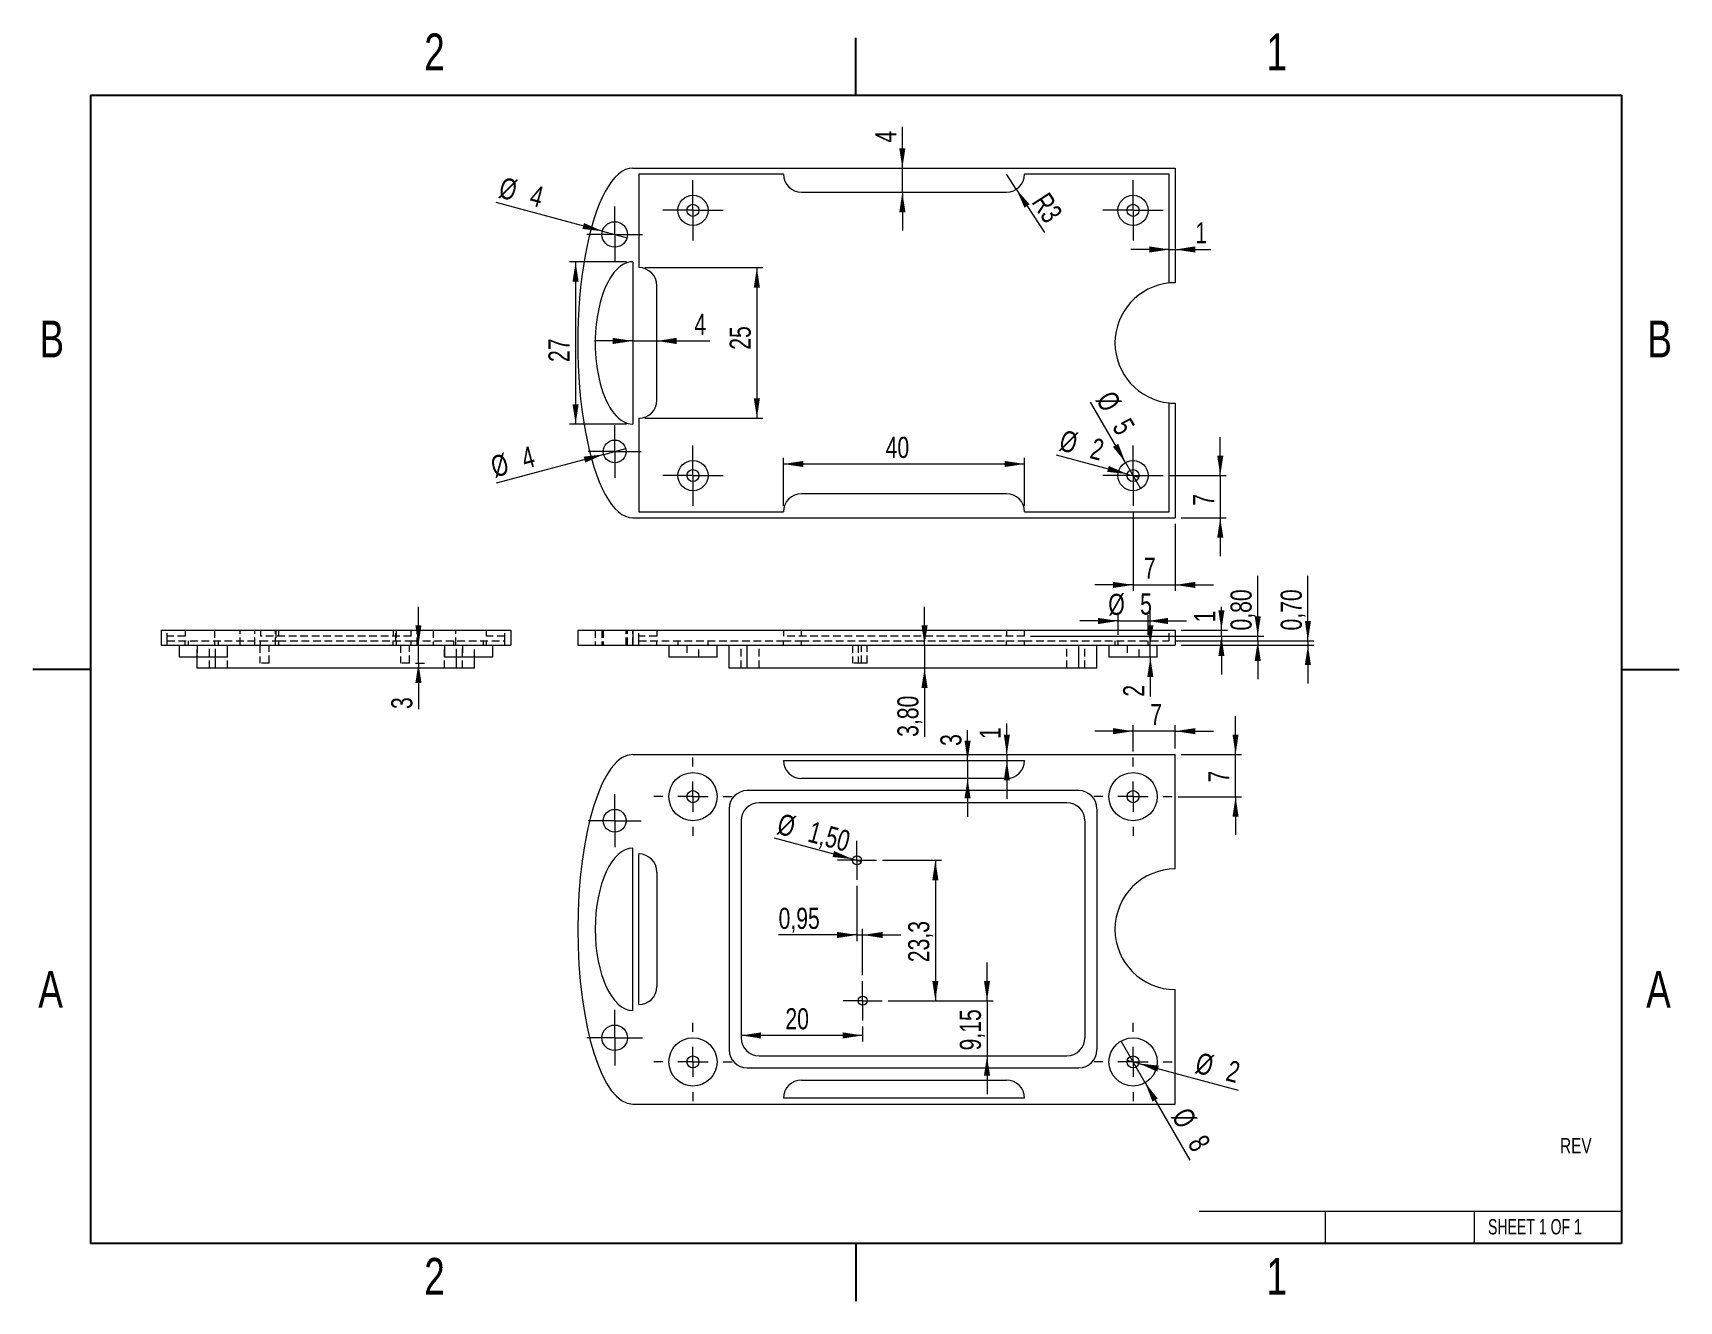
# Model space of a CAD drawing. Header units: millimetres. Extents: x 3 to 276, y 3 to 214.
import ezdxf

# ---------------------------------------------------------------- set-up
doc = ezdxf.new("R2010")
doc.units = ezdxf.units.MM
doc.linetypes.add('HIDDEN', pattern=[1.905, 1.27, -0.635])
doc.styles.add('SLDTEXTSTYLE0', font='TXT', dxfattribs={"width": 0.75})
doc.styles.add('SLDTEXTSTYLE1', font='TXT', dxfattribs={"width": 0.6875})
doc.dimstyles.new('SLDDIMSTYLE0', dxfattribs={"dimtxt": 3.5, "dimasz": 3.302, "dimexe": 0, "dimexo": 0.0625, "dimgap": 0.875, "dimtad": 1, "dimrnd": 1e-09, "dimzin": 12, "dimdsep": 46, "dimtxsty": 'SLDTEXTSTYLE0', "dimsah": 1, "dimcen": 0.09, "dimadec": 0, "dimazin": 3, "dimtfac": 1, "dimtmove": 0, "dimatfit": 0, "dimfxl": 1, "dimfrac": 2, "dimtolj": 1, "dimtzin": 12, "dimarcsym": 0})
doc.dimstyles.new('SLDDIMSTYLE1', dxfattribs={"dimtxt": 3.5, "dimasz": 3.302, "dimexe": 0, "dimexo": 0.0625, "dimgap": 0.875, "dimtad": 1, "dimrnd": 1e-09, "dimdsep": 46, "dimtxsty": 'SLDTEXTSTYLE0', "dimsah": 1, "dimcen": 0.09, "dimadec": 0, "dimazin": 2, "dimtfac": 1, "dimtmove": 0, "dimatfit": 0, "dimfxl": 1, "dimfrac": 2, "dimtolj": 1, "dimtzin": 12, "dimarcsym": 0})
doc.dimstyles.new('SLDDIMSTYLE2', dxfattribs={"dimtxt": 3.5, "dimasz": 3.302, "dimexe": 0, "dimexo": 0.0625, "dimgap": 0.875, "dimtad": 1, "dimrnd": 1e-09, "dimzin": 12, "dimdsep": 46, "dimtxsty": 'SLDTEXTSTYLE0', "dimblk1": 'NONE', "dimsah": 1, "dimcen": 0, "dimadec": 0, "dimazin": 3, "dimtfac": 1, "dimtmove": 0, "dimatfit": 3, "dimldrblk": 'NONE', "dimfxl": 1, "dimfrac": 2, "dimtolj": 1, "dimtzin": 12, "dimarcsym": 0})
doc.dimstyles.new('SLDDIMSTYLE3', dxfattribs={"dimtxt": 3.5, "dimasz": 3.302, "dimexe": 0, "dimexo": 0.0625, "dimgap": 0.875, "dimtad": 1, "dimrnd": 1e-09, "dimzin": 12, "dimdsep": 46, "dimtxsty": 'SLDTEXTSTYLE0', "dimsah": 1, "dimcen": 0, "dimadec": 0, "dimazin": 3, "dimtfac": 1, "dimtofl": 0, "dimtmove": 0, "dimatfit": 3, "dimfxl": 1, "dimfrac": 2, "dimtolj": 1, "dimtzin": 12, "dimarcsym": 0})
doc.dimstyles.new('SLDDIMSTYLE4', dxfattribs={"dimtxt": 3.5, "dimasz": 3.302, "dimexe": 0, "dimexo": 0.0625, "dimgap": 0.875, "dimtad": 1, "dimdec": 0, "dimrnd": 1e-09, "dimzin": 12, "dimdsep": 46, "dimtxsty": 'SLDTEXTSTYLE0', "dimblk1": 'NONE', "dimsah": 1, "dimcen": 0, "dimadec": 0, "dimazin": 3, "dimtfac": 1, "dimtmove": 0, "dimatfit": 3, "dimldrblk": 'NONE', "dimfxl": 1, "dimfrac": 2, "dimtolj": 1, "dimtzin": 12, "dimarcsym": 0})
doc.dimstyles.new('SLDDIMSTYLE5', dxfattribs={"dimtxt": 3.5, "dimasz": 3.302, "dimexe": 0, "dimexo": 0.0625, "dimgap": 0.875, "dimtad": 1, "dimdec": 0, "dimrnd": 1e-09, "dimzin": 12, "dimdsep": 46, "dimtxsty": 'SLDTEXTSTYLE0', "dimsah": 1, "dimcen": 0.09, "dimadec": 0, "dimazin": 3, "dimtfac": 1, "dimtofl": 0, "dimtmove": 0, "dimatfit": 3, "dimfxl": 1, "dimfrac": 2, "dimtolj": 1, "dimtzin": 12, "dimarcsym": 0})
doc.dimstyles.new('SLDDIMSTYLE6', dxfattribs={"dimtxt": 3.5, "dimasz": 3.302, "dimexe": 0, "dimexo": 0.0625, "dimgap": 0.875, "dimtad": 1, "dimrnd": 1e-09, "dimzin": 12, "dimdsep": 46, "dimtxsty": 'SLDTEXTSTYLE0', "dimsah": 1, "dimcen": 0.09, "dimadec": 0, "dimazin": 3, "dimtfac": 1, "dimtofl": 0, "dimtmove": 0, "dimatfit": 3, "dimfxl": 1, "dimfrac": 2, "dimtolj": 1, "dimtzin": 12, "dimarcsym": 0})
doc.dimstyles.new('SLDDIMSTYLE7', dxfattribs={"dimtxt": 3.5, "dimasz": 3.302, "dimexe": 0, "dimexo": 0.0625, "dimgap": 0.875, "dimtad": 1, "dimdec": 1, "dimrnd": 1e-09, "dimzin": 12, "dimdsep": 46, "dimtxsty": 'SLDTEXTSTYLE0', "dimsah": 1, "dimcen": 0.09, "dimadec": 0, "dimazin": 3, "dimtfac": 1, "dimtmove": 0, "dimatfit": 0, "dimfxl": 1, "dimfrac": 2, "dimtolj": 1, "dimtzin": 12, "dimarcsym": 0})
doc.dimstyles.new('SLDDIMSTYLE8', dxfattribs={"dimtxt": 3.5, "dimasz": 3.302, "dimexe": 0, "dimexo": 0.0625, "dimgap": 0.875, "dimtad": 1, "dimdec": 0, "dimrnd": 1e-09, "dimzin": 12, "dimdsep": 46, "dimtxsty": 'SLDTEXTSTYLE0', "dimsah": 1, "dimcen": 0.09, "dimadec": 0, "dimazin": 3, "dimtfac": 1, "dimtmove": 0, "dimatfit": 0, "dimfxl": 1, "dimfrac": 2, "dimtolj": 1, "dimtzin": 12, "dimarcsym": 0})

# ---------------------------------------------------------------- blocks, each defined once
blk = doc.blocks.new('_D')
at = {"color": 7, "linetype": 'Continuous', "lineweight": 0}
for p, q in [((200.31, 114.47), (200.31, 118.34)), ((168.66, 113.47), (201.31, 113.47)), ((193.66, 114.47), (201.31, 114.47)), ((200.31, 113.47), (200.31, 114.47)), ((200.31, 113.47), (200.31, 107.12))]:
    blk.add_line(p, q, dxfattribs=at)
for points in [[(200.31, 114.47), (200.81, 117.77), (199.8, 117.77)], [(200.31, 113.47), (199.8, 110.17), (200.81, 110.17)]]:
    blk.add_solid(points, dxfattribs=at)
at = {"color": 7, "linetype": 'Continuous', "lineweight": 0, "insert": (195.79, 115.76), "char_height": 3.5, "attachment_point": 1, "rotation": 90, "style": 'SLDTEXTSTYLE0'}
blk.add_mtext('1', dxfattribs=at)
blk = doc.blocks.new('_D_1')
at = {"color": 7, "linetype": 'Continuous', "lineweight": 0}
for p, q in [((206.34, 113.47), (206.34, 123.46)), ((168.66, 113.47), (207.34, 113.47)), ((192.66, 112.67), (207.34, 112.67)), ((206.34, 112.67), (206.34, 113.47)), ((206.34, 112.67), (206.34, 106.32))]:
    blk.add_line(p, q, dxfattribs=at)
for points in [[(206.34, 113.47), (206.84, 116.77), (205.83, 116.77)], [(206.34, 112.67), (205.83, 109.37), (206.84, 109.37)]]:
    blk.add_solid(points, dxfattribs=at)
at = {"color": 7, "linetype": 'Continuous', "lineweight": 0, "insert": (201.82, 114.4), "char_height": 3.5, "attachment_point": 1, "rotation": 90, "style": 'SLDTEXTSTYLE0'}
blk.add_mtext('0,80', dxfattribs=at)
blk = doc.blocks.new('_D_2')
at = {"color": 7, "linetype": 'Continuous', "lineweight": 0}
for p, q in [((214.66, 112.67), (214.66, 123.46)), ((192.66, 112.67), (215.66, 112.67)), ((193.66, 111.97), (215.66, 111.97)), ((214.66, 112.67), (214.66, 111.97)), ((214.66, 111.97), (214.66, 105.62))]:
    blk.add_line(p, q, dxfattribs=at)
for points in [[(214.66, 112.67), (215.16, 115.97), (214.15, 115.97)], [(214.66, 111.97), (214.15, 108.67), (215.16, 108.67)]]:
    blk.add_solid(points, dxfattribs=at)
at = {"color": 7, "linetype": 'Continuous', "lineweight": 0, "insert": (210.14, 114.4), "char_height": 3.5, "attachment_point": 1, "rotation": 90, "style": 'SLDTEXTSTYLE0'}
blk.add_mtext('0,70', dxfattribs=at)
blk = doc.blocks.new('_D_3')
at = {"color": 7, "linetype": 'Continuous', "lineweight": 0}
for p, q in [((183.16, 115.98), (176.81, 115.98)), ((183.16, 113.67), (183.16, 116.98)), ((183.16, 115.98), (188.16, 115.98)), ((188.16, 113.67), (188.16, 116.98)), ((188.16, 115.98), (194.51, 115.98))]:
    blk.add_line(p, q, dxfattribs=at)
for points in [[(183.16, 115.98), (179.85, 116.49), (179.85, 115.47)], [(188.16, 115.98), (191.46, 115.47), (191.46, 116.49)]]:
    blk.add_solid(points, dxfattribs=at)
at = {"color": 7, "linetype": 'Continuous', "lineweight": 0, "char_height": 3.5, "attachment_point": 1, "style": 'SLDTEXTSTYLE0'}
for s, insert in [('%%c', (181.55, 120.49)), ('5', (186.83, 120.54))]:
    blk.add_mtext(s, dxfattribs=dict(at, insert=insert))
blk = doc.blocks.new('_D_4')
at = {"color": 7, "linetype": 'Continuous', "lineweight": 0}
for p, q in [((151.07, 111.97), (151.07, 118.32)), ((151.07, 111.97), (151.07, 108.17)), ((151.07, 108.17), (151.07, 96.76))]:
    blk.add_line(p, q, dxfattribs=at)
for points in [[(151.07, 111.97), (151.58, 115.27), (150.56, 115.27)], [(151.07, 108.17), (150.56, 104.87), (151.58, 104.87)]]:
    blk.add_solid(points, dxfattribs=at)
at = {"color": 7, "linetype": 'Continuous', "lineweight": 0, "insert": (146.56, 96.76), "char_height": 3.5, "attachment_point": 1, "rotation": 90, "style": 'SLDTEXTSTYLE0'}
blk.add_mtext('3,80', dxfattribs=at)
blk = doc.blocks.new('_D_5')
at = {"color": 7, "linetype": 'Continuous', "lineweight": 0}
for p, q in [((188.52, 111.97), (188.52, 118.32)), ((188.52, 109.97), (188.52, 111.97)), ((188.52, 109.97), (188.52, 103.43))]:
    blk.add_line(p, q, dxfattribs=at)
for points in [[(188.52, 111.97), (189.03, 115.27), (188.01, 115.27)], [(188.52, 109.97), (188.01, 106.67), (189.03, 106.67)]]:
    blk.add_solid(points, dxfattribs=at)
at = {"color": 7, "linetype": 'Continuous', "lineweight": 0, "insert": (184.01, 103.43), "char_height": 3.5, "attachment_point": 1, "rotation": 90, "style": 'SLDTEXTSTYLE0'}
blk.add_mtext('2', dxfattribs=at)
blk = doc.blocks.new('_D_6')
at = {"color": 7, "linetype": 'Continuous', "lineweight": 0}
for p, q in [((67.12, 111.97), (67.12, 118.32)), ((67.12, 108.97), (67.12, 111.97)), ((66.63, 108.97), (68.12, 108.97)), ((67.12, 108.97), (67.12, 101.38))]:
    blk.add_line(p, q, dxfattribs=at)
for points in [[(67.12, 111.97), (67.63, 115.27), (66.61, 115.27)], [(67.12, 108.97), (66.61, 105.67), (67.63, 105.67)]]:
    blk.add_solid(points, dxfattribs=at)
at = {"color": 7, "linetype": 'Continuous', "lineweight": 0, "insert": (62.61, 101.38), "char_height": 3.5, "attachment_point": 1, "rotation": 90, "style": 'SLDTEXTSTYLE0'}
blk.add_mtext('3', dxfattribs=at)
blk = doc.blocks.new('_D_7')
at = {"color": 7, "linetype": 'Continuous', "lineweight": 0}
for q in [(178.62, 152.28), (186.91, 137.93)]:
    blk.add_line((184.41, 142.26), q, dxfattribs=at)
blk.add_solid([(184.41, 142.26), (183.2, 145.37), (182.32, 144.87)], dxfattribs=at)
at = {"color": 7, "linetype": 'Continuous', "lineweight": 0, "char_height": 3.5, "attachment_point": 1, "rotation": 300, "style": 'SLDTEXTSTYLE0'}
for s, insert in [('%%c', (182.45, 154.48)), ('5', (185.14, 149.94))]:
    blk.add_mtext(s, dxfattribs=dict(at, insert=insert))
blk = doc.blocks.new('_NONE')
blk = doc.blocks.new('_D_8')
at = {"color": 7, "linetype": 'Continuous', "lineweight": 0}
for q in [(172.96, 143.5), (186.62, 139.84)]:
    blk.add_line((184.69, 140.36), q, dxfattribs=at)
blk.add_solid([(184.69, 140.36), (181.63, 141.7), (181.37, 140.72)], dxfattribs=at)
at = {"color": 7, "linetype": 'Continuous', "lineweight": 0, "char_height": 3.5, "attachment_point": 1, "rotation": 345, "style": 'SLDTEXTSTYLE0'}
for s, insert in [('%%c', (174.1, 147.75)), ('2', (179.21, 146.43))]:
    blk.add_mtext(s, dxfattribs=dict(at, insert=insert))
blk = doc.blocks.new('_D_9')
at = {"color": 7, "linetype": 'Continuous', "lineweight": 0}
for p, q in [((185.66, 134.1), (185.66, 120.96)), ((192.66, 132.1), (192.66, 120.96)), ((185.66, 121.96), (179.31, 121.96)), ((185.66, 121.96), (192.66, 121.96)), ((192.66, 121.96), (199.01, 121.96))]:
    blk.add_line(p, q, dxfattribs=at)
for points in [[(185.66, 121.96), (182.35, 122.47), (182.35, 121.46)], [(192.66, 121.96), (195.96, 121.46), (195.96, 122.47)]]:
    blk.add_solid(points, dxfattribs=at)
at = {"color": 7, "linetype": 'Continuous', "lineweight": 0, "insert": (187.45, 126.48), "char_height": 3.5, "attachment_point": 1, "style": 'SLDTEXTSTYLE0'}
blk.add_mtext('7', dxfattribs=at)
blk = doc.blocks.new('_D_10')
at = {"color": 7, "linetype": 'Continuous', "lineweight": 0}
for p, q in [((200.12, 140.1), (200.12, 146.45)), ((191.66, 140.1), (201.12, 140.1)), ((200.12, 140.1), (200.12, 133.1)), ((193.66, 133.1), (201.12, 133.1)), ((200.12, 133.1), (200.12, 126.75))]:
    blk.add_line(p, q, dxfattribs=at)
for points in [[(200.12, 140.1), (200.63, 143.4), (199.61, 143.4)], [(200.12, 133.1), (199.61, 129.79), (200.63, 129.79)]]:
    blk.add_solid(points, dxfattribs=at)
at = {"color": 7, "linetype": 'Continuous', "lineweight": 0, "insert": (195.61, 135.09), "char_height": 3.5, "attachment_point": 1, "rotation": 90, "style": 'SLDTEXTSTYLE0'}
blk.add_mtext('7', dxfattribs=at)
blk = doc.blocks.new('_D_11')
at = {"color": 7, "linetype": 'Continuous', "lineweight": 0}
for p, q in [((191.66, 177.6), (185.31, 177.6)), ((191.66, 177.6), (192.66, 177.6)), ((192.66, 177.6), (198.56, 177.6))]:
    blk.add_line(p, q, dxfattribs=at)
for points in [[(191.66, 177.6), (188.35, 178.11), (188.35, 177.09)], [(192.66, 177.6), (195.96, 177.09), (195.96, 178.11)]]:
    blk.add_solid(points, dxfattribs=at)
at = {"color": 7, "linetype": 'Continuous', "lineweight": 0, "insert": (195.97, 182.11), "char_height": 3.5, "attachment_point": 1, "style": 'SLDTEXTSTYLE0'}
blk.add_mtext('1', dxfattribs=at)
blk = doc.blocks.new('_D_12')
at = {"color": 7, "linetype": 'Continuous', "lineweight": 0}
for p, q in [((147.39, 191.1), (147.39, 197.92)), ((147.39, 187.1), (147.39, 191.1)), ((147.39, 187.1), (147.39, 180.75))]:
    blk.add_line(p, q, dxfattribs=at)
for points in [[(147.39, 191.1), (147.9, 194.4), (146.88, 194.4)], [(147.39, 187.1), (146.88, 183.79), (147.9, 183.79)]]:
    blk.add_solid(points, dxfattribs=at)
at = {"color": 7, "linetype": 'Continuous', "lineweight": 0, "insert": (142.88, 195.33), "char_height": 3.5, "attachment_point": 1, "rotation": 90, "style": 'SLDTEXTSTYLE0'}
blk.add_mtext('4', dxfattribs=at)
blk = doc.blocks.new('_D_13')
at = {"color": 7, "linetype": 'Continuous', "lineweight": 0}
for q in [(164.66, 190.1), (170.94, 180.42)]:
    blk.add_line((166.29, 187.58), q, dxfattribs=at)
blk.add_solid([(166.29, 187.58), (167.66, 184.53), (168.51, 185.09)], dxfattribs=at)
at = {"color": 7, "linetype": 'Continuous', "lineweight": 0, "insert": (171.67, 187.36), "char_height": 3.5, "attachment_point": 1, "rotation": 302.9943, "style": 'SLDTEXTSTYLE0'}
blk.add_mtext('R3', dxfattribs=at)
blk = doc.blocks.new('_D_14')
at = {"color": 7, "linetype": 'Continuous', "lineweight": 0}
for q in [(79.99, 138.82), (101.51, 144.59)]:
    blk.add_line((97.85, 143.61), q, dxfattribs=at)
blk.add_solid([(97.85, 143.61), (94.53, 143.24), (94.79, 142.26)], dxfattribs=at)
at = {"color": 7, "linetype": 'Continuous', "lineweight": 0, "char_height": 3.5, "attachment_point": 1, "rotation": 15, "style": 'SLDTEXTSTYLE0'}
for s, insert in [('4', (83.91, 144.56)), ('%%c', (78.83, 143.14))]:
    blk.add_mtext(s, dxfattribs=dict(at, insert=insert))
blk = doc.blocks.new('_D_15')
at = {"color": 7, "linetype": 'Continuous', "lineweight": 0}
for q in [(79.99, 185.37), (101.73, 179.55)]:
    blk.add_line((97.63, 180.64), q, dxfattribs=at)
blk.add_solid([(97.63, 180.64), (94.58, 181.99), (94.31, 181.01)], dxfattribs=at)
at = {"color": 7, "linetype": 'Continuous', "lineweight": 0, "char_height": 3.5, "attachment_point": 1, "rotation": 345, "style": 'SLDTEXTSTYLE0'}
for s, insert in [('%%c', (81.14, 189.69)), ('4', (86.26, 188.38))]:
    blk.add_mtext(s, dxfattribs=dict(at, insert=insert))
blk = doc.blocks.new('_D_16')
at = {"color": 7, "linetype": 'Continuous', "lineweight": 0}
for p, q in [((101.66, 175.56), (92.19, 175.56)), ((93.19, 175.56), (93.19, 148.63)), ((101.66, 148.63), (92.19, 148.63))]:
    blk.add_line(p, q, dxfattribs=at)
for points in [[(93.19, 175.56), (92.68, 172.26), (93.7, 172.26)], [(93.19, 148.63), (93.7, 151.93), (92.68, 151.93)]]:
    blk.add_solid(points, dxfattribs=at)
at = {"color": 7, "linetype": 'Continuous', "lineweight": 0, "insert": (88.68, 158.94), "char_height": 3.5, "attachment_point": 1, "rotation": 90, "style": 'SLDTEXTSTYLE0'}
blk.add_mtext('27', dxfattribs=at)
blk = doc.blocks.new('_D_17')
at = {"color": 7, "linetype": 'Continuous', "lineweight": 0}
for p, q in [((102.66, 162.43), (96.31, 162.43)), ((102.66, 162.43), (106.66, 162.43)), ((106.66, 162.43), (115.48, 162.43))]:
    blk.add_line(p, q, dxfattribs=at)
for points in [[(102.66, 162.43), (99.35, 162.94), (99.35, 161.92)], [(106.66, 162.43), (109.96, 161.92), (109.96, 162.94)]]:
    blk.add_solid(points, dxfattribs=at)
at = {"color": 7, "linetype": 'Continuous', "lineweight": 0, "insert": (112.89, 166.94), "char_height": 3.5, "attachment_point": 1, "style": 'SLDTEXTSTYLE0'}
blk.add_mtext('4', dxfattribs=at)
blk = doc.blocks.new('_D_18')
at = {"color": 7, "linetype": 'Continuous', "lineweight": 0}
for p, q in [((104.66, 174.6), (124.26, 174.6)), ((123.26, 174.6), (123.26, 149.6)), ((104.66, 149.6), (124.26, 149.6))]:
    blk.add_line(p, q, dxfattribs=at)
for points in [[(123.26, 174.6), (122.75, 171.29), (123.76, 171.29)], [(123.26, 149.6), (123.76, 152.9), (122.75, 152.9)]]:
    blk.add_solid(points, dxfattribs=at)
at = {"color": 7, "linetype": 'Continuous', "lineweight": 0, "insert": (118.74, 160.97), "char_height": 3.5, "attachment_point": 1, "rotation": 90, "style": 'SLDTEXTSTYLE0'}
blk.add_mtext('25', dxfattribs=at)
blk = doc.blocks.new('_D_19')
at = {"color": 7, "linetype": 'Continuous', "lineweight": 0}
for p, q in [((127.66, 135.1), (127.66, 143.02)), ((127.66, 142.02), (167.66, 142.02)), ((167.66, 135.1), (167.66, 143.02))]:
    blk.add_line(p, q, dxfattribs=at)
for points in [[(127.66, 142.02), (130.96, 141.51), (130.96, 142.53)], [(167.66, 142.02), (164.35, 142.53), (164.35, 141.51)]]:
    blk.add_solid(points, dxfattribs=at)
at = {"color": 7, "linetype": 'Continuous', "lineweight": 0, "insert": (144.62, 146.53), "char_height": 3.5, "attachment_point": 1, "style": 'SLDTEXTSTYLE0'}
blk.add_mtext('40', dxfattribs=at)
blk = doc.blocks.new('SW_CENTERMARKSYMBOL_0')
at = {"color": 0, "linetype": 'Continuous', "lineweight": 0}
for p, q in [((0, 2.5), (0, 4.39)), ((-2.5, 0), (-4.39, 0)), ((0, 0), (-2.5, 0)), ((0, 0), (0, 2.5)), ((0, 0), (0, -2.5)), ((0, 0), (2.5, 0)), ((2.5, 0), (4.39, 0)), ((0, -2.5), (0, -4.39))]:
    blk.add_line(p, q, dxfattribs=at)
blk = doc.blocks.new('SW_CENTERMARKSYMBOL_1')
at = {"color": 0, "linetype": 'Continuous', "lineweight": 0}
for p, q in [((0, 2.5), (0, 4.62)), ((-2.5, 0), (-4.62, 0)), ((0, 0), (-2.5, 0)), ((0, 0), (0, 2.5)), ((0, 0), (0, -2.5)), ((0, 0), (2.5, 0)), ((2.5, 0), (4.62, 0)), ((0, -2.5), (0, -4.62))]:
    blk.add_line(p, q, dxfattribs=at)
blk = doc.blocks.new('SW_CENTERMARKSYMBOL_2')
at = {"color": 0, "linetype": 'Continuous', "lineweight": 0}
for p, q in [((0, 2.5), (0, 5)), ((-2.5, 0), (-5, 0)), ((0, 0), (-2.5, 0)), ((0, 0), (0, 2.5)), ((0, 0), (0, -2.5)), ((0, 0), (2.5, 0)), ((2.5, 0), (5, 0)), ((0, -2.5), (0, -5))]:
    blk.add_line(p, q, dxfattribs=at)
blk = doc.blocks.new('SW_CENTERMARKSYMBOL_3')
at = {"color": 0, "linetype": 'Continuous', "lineweight": 0}
for p, q in [((0, 2.5), (0, 5)), ((-2.5, 0), (-5, 0)), ((0, 0), (-2.5, 0)), ((0, 0), (0, 2.5)), ((0, 0), (0, -2.5)), ((0, 0), (2.5, 0)), ((2.5, 0), (5, 0)), ((0, -2.5), (0, -5))]:
    blk.add_line(p, q, dxfattribs=at)
blk = doc.blocks.new('SW_CENTERMARKSYMBOL_4')
at = {"color": 0, "linetype": 'Continuous', "lineweight": 0}
for p, q in [((0, 2.5), (0, 5)), ((-2.5, 0), (-5, 0)), ((0, 0), (-2.5, 0)), ((0, 0), (0, 2.5)), ((0, 0), (0, -2.5)), ((0, 0), (2.5, 0)), ((2.5, 0), (5, 0)), ((0, -2.5), (0, -5))]:
    blk.add_line(p, q, dxfattribs=at)
blk = doc.blocks.new('SW_CENTERMARKSYMBOL_5')
at = {"color": 0, "linetype": 'Continuous', "lineweight": 0}
for p, q in [((0, 2.5), (0, 5)), ((-2.5, 0), (-5, 0)), ((0, 0), (-2.5, 0)), ((0, 0), (0, 2.5)), ((0, 0), (0, -2.5)), ((0, 0), (2.5, 0)), ((2.5, 0), (5, 0)), ((0, -2.5), (0, -5))]:
    blk.add_line(p, q, dxfattribs=at)
blk = doc.blocks.new('_D_20')
at = {"color": 7, "linetype": 'Continuous', "lineweight": 0}
for q in [(126.17, 79.95), (140.58, 76.09)]:
    blk.add_line((139.13, 76.48), q, dxfattribs=at)
blk.add_solid([(139.13, 76.48), (136.07, 77.82), (135.81, 76.84)], dxfattribs=at)
at = {"color": 7, "linetype": 'Continuous', "lineweight": 0, "char_height": 3.5, "attachment_point": 1, "rotation": 345, "style": 'SLDTEXTSTYLE0'}
for s, insert in [('%%c', (127.3, 84.14)), ('1,50', (132.41, 82.82))]:
    blk.add_mtext(s, dxfattribs=dict(at, insert=insert))
blk = doc.blocks.new('_D_21')
at = {"color": 7, "linetype": 'Continuous', "lineweight": 0}
for p, q in [((144.1, 76.29), (153.86, 76.29)), ((152.86, 76.29), (152.86, 52.99)), ((145.05, 52.99), (153.86, 52.99))]:
    blk.add_line(p, q, dxfattribs=at)
for points in [[(152.86, 76.29), (152.36, 72.98), (153.37, 72.98)], [(152.86, 52.99), (153.37, 56.29), (152.36, 56.29)]]:
    blk.add_solid(points, dxfattribs=at)
at = {"color": 7, "linetype": 'Continuous', "lineweight": 0, "insert": (148.35, 59.38), "char_height": 3.5, "attachment_point": 1, "rotation": 90, "style": 'SLDTEXTSTYLE0'}
blk.add_mtext('23,3', dxfattribs=at)
blk = doc.blocks.new('_D_22')
at = {"color": 7, "linetype": 'Continuous', "lineweight": 0}
for p, q in [((139.85, 72.04), (139.85, 62.9)), ((139.85, 63.9), (126.86, 63.9)), ((139.85, 63.9), (140.8, 63.9)), ((140.8, 57.24), (140.8, 64.9)), ((140.8, 63.9), (147.15, 63.9))]:
    blk.add_line(p, q, dxfattribs=at)
for points in [[(139.85, 63.9), (136.55, 64.41), (136.55, 63.39)], [(140.8, 63.9), (144.11, 63.39), (144.11, 64.41)]]:
    blk.add_solid(points, dxfattribs=at)
at = {"color": 7, "linetype": 'Continuous', "lineweight": 0, "insert": (126.86, 68.41), "char_height": 3.5, "attachment_point": 1, "style": 'SLDTEXTSTYLE0'}
blk.add_mtext('0,95', dxfattribs=at)
blk = doc.blocks.new('_D_23')
at = {"color": 7, "linetype": 'Continuous', "lineweight": 0}
for p, q in [((161.43, 52.99), (161.43, 59.34)), ((145.05, 52.99), (162.43, 52.99)), ((161.43, 52.99), (161.43, 43.84)), ((161.43, 43.84), (161.43, 37.49))]:
    blk.add_line(p, q, dxfattribs=at)
for points in [[(161.43, 52.99), (161.94, 56.29), (160.92, 56.29)], [(161.43, 43.84), (160.92, 40.54), (161.94, 40.54)]]:
    blk.add_solid(points, dxfattribs=at)
at = {"color": 7, "linetype": 'Continuous', "lineweight": 0, "insert": (156.92, 44.75), "char_height": 3.5, "attachment_point": 1, "rotation": 90, "style": 'SLDTEXTSTYLE0'}
blk.add_mtext('9,15', dxfattribs=at)
blk = doc.blocks.new('_D_24')
at = {"color": 7, "linetype": 'Continuous', "lineweight": 0}
for p, q in [((164.72, 93.84), (164.72, 99)), ((164.72, 93.84), (164.72, 92.84)), ((164.72, 92.84), (164.72, 86.49))]:
    blk.add_line(p, q, dxfattribs=at)
for points in [[(164.72, 93.84), (165.23, 97.15), (164.21, 97.15)], [(164.72, 92.84), (164.21, 89.54), (165.23, 89.54)]]:
    blk.add_solid(points, dxfattribs=at)
at = {"color": 7, "linetype": 'Continuous', "lineweight": 0, "insert": (160.21, 96.41), "char_height": 3.5, "attachment_point": 1, "rotation": 90, "style": 'SLDTEXTSTYLE0'}
blk.add_mtext('1', dxfattribs=at)
blk = doc.blocks.new('_D_25')
at = {"color": 7, "linetype": 'Continuous', "lineweight": 0}
for p, q in [((158.21, 92.84), (158.21, 97.85)), ((158.21, 92.84), (158.21, 89.84)), ((158.21, 89.84), (158.21, 83.49))]:
    blk.add_line(p, q, dxfattribs=at)
for points in [[(158.21, 92.84), (158.72, 96.15), (157.7, 96.15)], [(158.21, 89.84), (157.7, 86.54), (158.72, 86.54)]]:
    blk.add_solid(points, dxfattribs=at)
at = {"color": 7, "linetype": 'Continuous', "lineweight": 0, "insert": (153.7, 95.26), "char_height": 3.5, "attachment_point": 1, "rotation": 90, "style": 'SLDTEXTSTYLE0'}
blk.add_mtext('3', dxfattribs=at)
blk = doc.blocks.new('_D_26')
at = {"color": 7, "linetype": 'Continuous', "lineweight": 0}
for p, q in [((140.8, 47.24), (120.66, 47.24)), ((140.8, 48.74), (140.8, 46.24))]:
    blk.add_line(p, q, dxfattribs=at)
for points in [[(120.66, 47.24), (123.96, 46.73), (123.96, 47.74)], [(140.8, 47.24), (137.5, 47.74), (137.5, 46.73)]]:
    blk.add_solid(points, dxfattribs=at)
at = {"color": 7, "linetype": 'Continuous', "lineweight": 0, "insert": (127.99, 51.75), "char_height": 3.5, "attachment_point": 1, "style": 'SLDTEXTSTYLE0'}
blk.add_mtext('20', dxfattribs=at)
blk = doc.blocks.new('_D_27')
at = {"color": 7, "linetype": 'Continuous', "lineweight": 0}
for p, q in [((202.66, 93.84), (202.66, 100.19)), ((193.66, 93.84), (203.66, 93.84)), ((202.66, 86.84), (202.66, 93.84)), ((193.16, 86.84), (203.66, 86.84)), ((202.66, 86.84), (202.66, 80.49))]:
    blk.add_line(p, q, dxfattribs=at)
for points in [[(202.66, 93.84), (203.16, 97.15), (202.15, 97.15)], [(202.66, 86.84), (202.15, 83.54), (203.16, 83.54)]]:
    blk.add_solid(points, dxfattribs=at)
at = {"color": 7, "linetype": 'Continuous', "lineweight": 0, "insert": (198.14, 89.18), "char_height": 3.5, "attachment_point": 1, "rotation": 90, "style": 'SLDTEXTSTYLE0'}
blk.add_mtext('7', dxfattribs=at)
blk = doc.blocks.new('_D_28')
at = {"color": 7, "linetype": 'Continuous', "lineweight": 0}
for p, q in [((185.66, 94.34), (185.66, 98.7)), ((192.66, 94.84), (192.66, 98.7)), ((185.66, 97.7), (179.31, 97.7)), ((192.66, 97.7), (185.66, 97.7)), ((192.66, 97.7), (199.01, 97.7))]:
    blk.add_line(p, q, dxfattribs=at)
for points in [[(185.66, 97.7), (182.35, 98.21), (182.35, 97.2)], [(192.66, 97.7), (195.96, 97.2), (195.96, 98.21)]]:
    blk.add_solid(points, dxfattribs=at)
at = {"color": 7, "linetype": 'Continuous', "lineweight": 0, "insert": (188.5, 102.22), "char_height": 3.5, "attachment_point": 1, "style": 'SLDTEXTSTYLE0'}
blk.add_mtext('7', dxfattribs=at)
blk = doc.blocks.new('_D_29')
at = {"color": 7, "linetype": 'Continuous', "lineweight": 0}
for q in [(183.66, 46.31), (195.05, 26.57)]:
    blk.add_line((187.66, 39.38), q, dxfattribs=at)
blk.add_solid([(187.66, 39.38), (188.87, 36.27), (189.75, 36.77)], dxfattribs=at)
at = {"color": 7, "linetype": 'Continuous', "lineweight": 0, "char_height": 3.5, "attachment_point": 1, "rotation": 300, "style": 'SLDTEXTSTYLE0'}
for s, insert in [('%%c', (194.99, 35.61)), ('8', (197.67, 31.07))]:
    blk.add_mtext(s, dxfattribs=dict(at, insert=insert))
blk = doc.blocks.new('_D_30')
at = {"color": 7, "linetype": 'Continuous', "lineweight": 0}
for q in [(184.69, 43.1), (203.11, 38.17)]:
    blk.add_line((186.62, 42.59), q, dxfattribs=at)
blk.add_solid([(186.62, 42.59), (189.68, 41.24), (189.94, 42.22)], dxfattribs=at)
at = {"color": 7, "linetype": 'Continuous', "lineweight": 0, "char_height": 3.5, "attachment_point": 1, "rotation": 345, "style": 'SLDTEXTSTYLE0'}
for s, insert in [('%%c', (196.66, 44.51)), ('2', (201.78, 43.2))]:
    blk.add_mtext(s, dxfattribs=dict(at, insert=insert))
blk = doc.blocks.new('SW_CENTERMARKSYMBOL_6')
at = {"color": 0, "linetype": 'Continuous', "lineweight": 0}
for p, q in [((0, 2.5), (0, 3.25)), ((-2.5, 0), (-3.25, 0)), ((0, 0), (-2.5, 0)), ((0, 0), (0, 2.5)), ((0, 0), (0, -2.5)), ((0, 0), (2.5, 0)), ((2.5, 0), (3.25, 0)), ((0, -2.5), (0, -3.25))]:
    blk.add_line(p, q, dxfattribs=at)
blk = doc.blocks.new('SW_CENTERMARKSYMBOL_7')
at = {"color": 0, "linetype": 'Continuous', "lineweight": 0}
for p, q in [((0, 2.5), (0, 3.25)), ((-2.5, 0), (-3.25, 0)), ((0, 0), (-2.5, 0)), ((0, 0), (0, 2.5)), ((0, 0), (0, -2.5)), ((0, 0), (2.5, 0)), ((2.5, 0), (3.25, 0)), ((0, -2.5), (0, -3.25))]:
    blk.add_line(p, q, dxfattribs=at)
blk = doc.blocks.new('SW_CENTERMARKSYMBOL_8')
at = {"color": 0, "linetype": 'Continuous', "lineweight": 0}
for p, q in [((0, 2.5), (0, 4.39)), ((-2.5, 0), (-4.39, 0)), ((0, 0), (-2.5, 0)), ((0, 0), (0, 2.5)), ((0, 0), (0, -2.5)), ((0, 0), (2.5, 0)), ((2.5, 0), (4.39, 0)), ((0, -2.5), (0, -4.39))]:
    blk.add_line(p, q, dxfattribs=at)
blk = doc.blocks.new('SW_CENTERMARKSYMBOL_9')
at = {"color": 0, "linetype": 'Continuous', "lineweight": 0}
for p, q in [((0, 2.5), (0, 4.62)), ((-2.5, 0), (-4.62, 0)), ((0, 0), (-2.5, 0)), ((0, 0), (0, 2.5)), ((0, 0), (0, -2.5)), ((0, 0), (2.5, 0)), ((2.5, 0), (4.62, 0)), ((0, -2.5), (0, -4.62))]:
    blk.add_line(p, q, dxfattribs=at)
blk = doc.blocks.new('SW_CENTERMARKSYMBOL_10')
at = {"color": 0, "linetype": 'Continuous', "lineweight": 0}
for p, q in [((0, 5), (0, 6.5)), ((-5, 0), (-6.5, 0)), ((0, 0), (-2.5, 0)), ((0, 0), (0, 2.5)), ((0, 0), (0, -2.5)), ((0, 0), (2.5, 0)), ((5, 0), (6.5, 0)), ((0, -5), (0, -6.5))]:
    blk.add_line(p, q, dxfattribs=at)
blk = doc.blocks.new('SW_CENTERMARKSYMBOL_11')
at = {"color": 0, "linetype": 'Continuous', "lineweight": 0}
for p, q in [((0, 5), (0, 6.5)), ((-5, 0), (-6.5, 0)), ((0, 0), (-2.5, 0)), ((0, 0), (0, 2.5)), ((0, 0), (0, -2.5)), ((0, 0), (2.5, 0)), ((5, 0), (6.5, 0)), ((0, -5), (0, -6.5))]:
    blk.add_line(p, q, dxfattribs=at)
blk = doc.blocks.new('SW_CENTERMARKSYMBOL_12')
at = {"color": 0, "linetype": 'Continuous', "lineweight": 0}
for p, q in [((0, 5), (0, 6.5)), ((-5, 0), (-6.5, 0)), ((0, 0), (-2.5, 0)), ((0, 0), (0, 2.5)), ((0, 0), (0, -2.5)), ((0, 0), (2.5, 0)), ((5, 0), (6.5, 0)), ((0, -5), (0, -6.5))]:
    blk.add_line(p, q, dxfattribs=at)
blk = doc.blocks.new('SW_CENTERMARKSYMBOL_13')
at = {"color": 0, "linetype": 'Continuous', "lineweight": 0}
for p, q in [((0, 5), (0, 6.5)), ((-5, 0), (-6.5, 0)), ((0, 0), (-2.5, 0)), ((0, 0), (0, 2.5)), ((0, 0), (0, -2.5)), ((0, 0), (2.5, 0)), ((5, 0), (6.5, 0)), ((0, -5), (0, -6.5))]:
    blk.add_line(p, q, dxfattribs=at)

msp = doc.modelspace()

# ---------------------------------------------------------------- linework, layer by layer
at = {"color": 7, "linetype": 'Continuous'}
for p, q in [((139.7, 203.2), (139.7, 212.725)), ((12.7, 203.2), (12.7, 12.7)), ((12.7, 203.2), (266.7, 203.2)), ((266.7, 203.2), (266.7, 12.7)), ((12.7, 107.95), (3.175, 107.95)), ((266.7, 107.95), (276.225, 107.95)), ((266.7, 12.7), (12.7, 12.7)), ((139.7, 12.7), (139.7, 3.175))]:
    msp.add_line(p, q, dxfattribs=at)
at = {"color": 7, "linetype": 'Continuous', "lineweight": 15}
for p, q in [((102.657, 191.096), (192.657, 191.096)), ((127.657, 190.096), (103.657, 190.096)), ((103.657, 190.096), (103.657, 174.596)), ((191.657, 190.096), (167.657, 190.096)), ((191.657, 172.046), (191.657, 190.096)), ((192.657, 191.096), (192.657, 172.096)), ((130.657, 187.096), (164.657, 187.096)), ((102.657, 175.56), (102.657, 148.632)), ((106.657, 152.596), (106.657, 171.596)), ((191.657, 134.096), (191.657, 152.146)), ((192.657, 152.096), (192.657, 133.096)), ((103.657, 149.596), (103.657, 134.096)), ((164.657, 137.096), (130.657, 137.096)), ((103.657, 134.096), (127.657, 134.096)), ((167.657, 134.096), (191.657, 134.096)), ((102.657, 133.096), (192.657, 133.096)), ((24.438, 114.471), (24.438, 111.971)), ((24.438, 114.471), (82.438, 114.471)), ((24.438, 111.971), (82.438, 111.971)), ((27.438, 111.971), (27.438, 109.971)), ((35.438, 109.971), (35.438, 111.971)), ((71.438, 111.971), (71.438, 109.971)), ((79.438, 109.971), (79.438, 111.971)), ((82.438, 114.471), (82.438, 111.971)), ((93.547, 114.471), (93.547, 111.971)), ((93.547, 114.471), (102.657, 114.471)), ((93.547, 111.971), (102.657, 111.971)), ((102.657, 114.471), (102.657, 111.971)), ((102.657, 114.471), (192.657, 114.471)), ((102.657, 111.971), (192.657, 111.971)), ((108.657, 111.971), (108.657, 109.971)), ((116.657, 109.971), (116.657, 111.971)), ((118.657, 108.171), (118.657, 111.971)), ((121.657, 108.171), (121.657, 111.971)), ((176.657, 108.171), (176.657, 111.971)), ((179.657, 108.171), (179.657, 111.971)), ((181.657, 111.971), (181.657, 109.971)), ((189.657, 109.971), (189.657, 111.971)), ((192.657, 114.471), (192.657, 111.971)), ((35.438, 109.971), (27.438, 109.971)), ((30.438, 108.171), (30.438, 109.971)), ((79.438, 109.971), (71.438, 109.971)), ((76.438, 108.171), (76.438, 109.971)), ((116.657, 109.971), (108.657, 109.971)), ((189.657, 109.971), (181.657, 109.971)), ((33.438, 108.171), (30.438, 108.171)), ((73.438, 108.171), (33.438, 108.171)), ((76.438, 108.171), (73.438, 108.171)), ((121.657, 108.171), (118.657, 108.171)), ((176.657, 108.171), (121.657, 108.171)), ((179.657, 108.171), (176.657, 108.171)), ((102.657, 93.844), (192.657, 93.844)), ((127.657, 92.844), (167.657, 92.844)), ((192.657, 74.844), (192.657, 93.844)), ((176.657, 87.844), (121.657, 87.844)), ((164.657, 89.844), (130.657, 89.844)), ((118.657, 84.844), (118.657, 44.844)), ((174.657, 85.844), (123.657, 85.844)), ((179.657, 84.844), (179.657, 44.844)), ((120.657, 82.844), (120.657, 46.844)), ((177.657, 82.844), (177.657, 46.844)), ((102.657, 51.38), (102.657, 78.308)), ((103.657, 52.344), (103.657, 77.344)), ((106.657, 74.344), (106.657, 55.344)), ((192.657, 35.844), (192.657, 54.844)), ((123.657, 43.844), (174.657, 43.844)), ((121.657, 41.844), (176.657, 41.844)), ((130.657, 39.844), (164.657, 39.844)), ((102.657, 35.844), (192.657, 35.844)), ((167.657, 36.844), (127.657, 36.844))]:
    msp.add_line(p, q, dxfattribs=at)
at = {"color": 7, "linetype": 'HIDDEN', "lineweight": 0}
for p, q in [((25.438, 112.671), (25.438, 114.471)), ((28.438, 113.471), (25.438, 113.471)), ((25.438, 112.671), (40.938, 112.671)), ((25.438, 111.971), (25.438, 112.671)), ((28.438, 114.471), (28.438, 113.471)), ((28.438, 111.971), (28.438, 112.671)), ((28.938, 112.671), (28.938, 111.971)), ((30.438, 109.971), (30.438, 111.971)), ((30.438, 111.971), (30.438, 109.971)), ((32.438, 108.171), (32.438, 111.971)), ((32.438, 109.971), (32.438, 111.971)), ((33.319, 114.471), (33.319, 111.971)), ((33.438, 108.171), (33.438, 111.971)), ((33.438, 109.971), (33.438, 111.971)), ((33.938, 111.971), (33.938, 112.671)), ((35.438, 108.171), (35.438, 111.971)), ((37.556, 111.971), (37.556, 114.471)), ((39.973, 111.971), (39.973, 114.471)), ((40.835, 111.971), (40.835, 108.971)), ((40.938, 114.471), (40.938, 113.471)), ((65.938, 113.471), (40.938, 113.471)), ((40.938, 112.671), (43.938, 112.671)), ((40.938, 111.971), (40.938, 112.671)), ((42.335, 108.971), (42.335, 111.971)), ((43.438, 111.971), (43.438, 114.471)), ((43.488, 114.471), (43.488, 112.671)), ((43.938, 113.471), (43.938, 114.471)), ((43.938, 111.971), (43.938, 112.671)), ((43.938, 112.671), (62.938, 112.671)), ((62.938, 114.471), (62.938, 113.471)), ((62.938, 111.971), (62.938, 112.671)), ((62.938, 112.671), (65.938, 112.671)), ((63.388, 112.671), (63.388, 114.471)), ((63.438, 114.471), (63.438, 111.971)), ((64.129, 111.971), (64.129, 108.971)), ((65.629, 108.971), (65.629, 111.971)), ((65.938, 113.471), (65.938, 114.471)), ((65.938, 112.671), (81.438, 112.671)), ((65.938, 111.971), (65.938, 112.671)), ((66.902, 111.971), (66.902, 114.471)), ((69.544, 114.471), (69.544, 111.971)), ((71.438, 108.171), (71.438, 111.971)), ((72.938, 112.671), (72.938, 111.971)), ((73.331, 111.971), (73.331, 114.471)), ((73.438, 108.171), (73.438, 111.971)), ((73.438, 109.971), (73.438, 111.971)), ((74.438, 108.171), (74.438, 111.971)), ((74.438, 111.971), (74.438, 109.971)), ((76.438, 109.971), (76.438, 111.971)), ((76.438, 109.971), (76.438, 111.971)), ((77.938, 111.971), (77.938, 112.671)), ((78.438, 113.471), (78.438, 114.471)), ((81.438, 113.471), (78.438, 113.471)), ((78.438, 111.971), (78.438, 112.671)), ((81.438, 112.671), (81.438, 114.471)), ((81.438, 111.971), (81.438, 112.671)), ((96.442, 114.471), (96.442, 111.971)), ((97.562, 114.471), (97.562, 111.971)), ((97.788, 114.471), (97.788, 111.971)), ((101.574, 111.971), (101.574, 114.471)), ((101.799, 111.971), (101.799, 114.471)), ((102.657, 111.971), (102.657, 114.471)), ((103.657, 112.671), (103.657, 114.471)), ((106.657, 113.471), (103.657, 113.471)), ((103.657, 112.671), (127.657, 112.671)), ((103.657, 111.971), (103.657, 112.671)), ((106.657, 114.471), (106.657, 113.471)), ((106.657, 111.971), (106.657, 112.671)), ((110.157, 112.671), (110.157, 111.971)), ((111.657, 111.971), (111.657, 109.971)), ((113.657, 109.971), (113.657, 111.971)), ((115.157, 111.971), (115.157, 112.671)), ((120.657, 108.171), (120.657, 111.971)), ((121.657, 108.171), (121.657, 111.971)), ((123.657, 108.171), (123.657, 111.971)), ((127.657, 114.471), (127.657, 113.471)), ((167.657, 113.471), (127.657, 113.471)), ((127.657, 112.671), (130.657, 112.671)), ((127.657, 111.971), (127.657, 112.671)), ((130.657, 113.471), (130.657, 114.471)), ((130.657, 111.971), (130.657, 112.671)), ((130.657, 112.671), (164.657, 112.671)), ((139.105, 111.971), (139.105, 108.971)), ((140.055, 111.971), (140.055, 108.971)), ((140.605, 108.971), (140.605, 111.971)), ((141.555, 108.971), (141.555, 111.971)), ((164.657, 114.471), (164.657, 113.471)), ((164.657, 111.971), (164.657, 112.671)), ((164.657, 112.671), (167.657, 112.671)), ((167.657, 113.471), (167.657, 114.471)), ((167.657, 112.671), (191.657, 112.671)), ((167.657, 111.971), (167.657, 112.671)), ((174.657, 108.171), (174.657, 111.971)), ((176.657, 108.171), (176.657, 111.971)), ((177.657, 108.171), (177.657, 111.971)), ((182.657, 112.671), (182.657, 111.971)), ((183.157, 112.671), (183.157, 111.971)), ((184.657, 111.971), (184.657, 109.971)), ((186.657, 109.971), (186.657, 111.971)), ((188.157, 111.971), (188.157, 112.671)), ((191.657, 112.671), (191.657, 114.471)), ((42.335, 108.971), (40.835, 108.971)), ((65.629, 108.971), (64.129, 108.971)), ((140.605, 108.971), (139.105, 108.971)), ((141.555, 108.971), (140.605, 108.971))]:
    msp.add_line(p, q, dxfattribs=at)
at = {"color": 8, "linetype": 'Continuous', "lineweight": 15}
for p, q in [((33.438, 108.171), (33.438, 109.971)), ((73.438, 108.171), (73.438, 109.971))]:
    msp.add_line(p, q, dxfattribs=at)
at = {"color": 7, "linetype": 'Continuous', "lineweight": 0}
for p, q in [((266.7, 62.594), (266.7, 12.7)), ((196.629, 18.107), (266.7, 18.107)), ((217.536, 18.107), (217.536, 12.7)), ((242.223, 18.107), (242.223, 12.7)), ((266.7, 12.7), (26.769, 12.7))]:
    msp.add_line(p, q, dxfattribs=at)
at = {"color": 7, "linetype": 'Continuous', "lineweight": 15}
for centre, radius in [((112.657, 184.096), 2.5), ((185.657, 184.096), 2.5), ((112.657, 184.096), 1), ((185.657, 184.096), 1), ((99.681, 180.096), 2.118), ((99.681, 144.096), 1.893), ((112.657, 140.096), 2.5), ((185.657, 140.096), 2.5), ((112.657, 140.096), 1), ((185.657, 140.096), 1), ((112.657, 86.844), 4), ((185.657, 86.844), 4), ((112.657, 86.844), 1), ((185.657, 86.844), 1), ((99.681, 82.844), 1.893), ((139.855, 76.285), 0.75), ((140.805, 52.991), 0.75), ((99.681, 46.844), 2.118), ((112.657, 42.844), 4), ((185.657, 42.844), 4), ((112.657, 42.844), 1), ((185.657, 42.844), 1)]:
    msp.add_circle(centre, radius, dxfattribs=at)
for centre, radius, start, end in [((130.657, 190.096), 3, 180, 270), ((164.657, 190.096), 3, 270, 0), ((103.657, 171.596), 3, 0, 90), ((192.657, 162.096), 10, 95.73917, 264.26083), ((192.657, 162.096), 10, 90, 95.73917), ((103.657, 152.596), 3, 270, 0), ((192.657, 162.096), 10, 264.26083, 270), ((130.657, 134.096), 3, 90, 180), ((164.657, 134.096), 3, 0, 90), ((130.657, 92.844), 3, 180, 270), ((164.657, 92.844), 3, 270, 0), ((121.657, 84.844), 3, 90, 180), ((176.657, 84.844), 3, 0, 90), ((123.657, 82.844), 3, 90, 180), ((174.657, 82.844), 3, 0, 90), ((103.657, 74.344), 3, 0, 90), ((192.657, 64.844), 10, 90, 270), ((103.657, 55.344), 3, 270, 0), ((123.657, 46.844), 3, 180, 270), ((174.657, 46.844), 3, 270, 0), ((121.657, 44.844), 3, 180, 270), ((176.657, 44.844), 3, 270, 0), ((130.657, 36.844), 3, 90, 180), ((164.657, 36.844), 3, 0, 90)]:
    msp.add_arc(centre, radius, start, end, dxfattribs=at)
for centre, major_axis, ratio, start_param, end_param in [((102.657, 162.096), (0, 29), 0.3141316, 0, 3.1415927), ((102.657, 162.096), (0, 13.464), 0.4615877, 0, 3.1415927), ((102.657, 64.844), (0, -29), 0.3141316, 3.1415927, 6.2831853), ((102.657, 64.844), (0, -13.464), 0.4615877, 3.1415927, 6.2831853)]:
    msp.add_ellipse(centre, major_axis=major_axis, ratio=ratio, start_param=start_param, end_param=end_param, dxfattribs=at)

# ---------------------------------------------------------------- block references
at = {"color": 7, "linetype": 'Continuous', "lineweight": 0}
for name, p in [('SW_CENTERMARKSYMBOL_3', (112.657, 184.096)), ('SW_CENTERMARKSYMBOL_4', (185.657, 184.096)), ('SW_CENTERMARKSYMBOL_1', (99.681, 180.096)), ('SW_CENTERMARKSYMBOL_0', (99.681, 144.096)), ('SW_CENTERMARKSYMBOL_2', (112.657, 140.096)), ('SW_CENTERMARKSYMBOL_5', (185.657, 140.096)), ('SW_CENTERMARKSYMBOL_10', (112.657, 86.844)), ('SW_CENTERMARKSYMBOL_13', (185.657, 86.844)), ('SW_CENTERMARKSYMBOL_8', (99.681, 82.844)), ('SW_CENTERMARKSYMBOL_7', (139.855, 76.285)), ('SW_CENTERMARKSYMBOL_6', (140.805, 52.991)), ('SW_CENTERMARKSYMBOL_9', (99.681, 46.844)), ('SW_CENTERMARKSYMBOL_11', (112.657, 42.844)), ('SW_CENTERMARKSYMBOL_12', (185.657, 42.844))]:
    msp.add_blockref(name, p, dxfattribs=at)

# ---------------------------------------------------------------- texts
for s, insert, char_height, attachment_point, style in [('2', (69.789, 213.43), 6.096, 2, 'SLDTEXTSTYLE0'), ('1', (209.489, 213.43), 6.096, 2, 'SLDTEXTSTYLE0'), ('B', (6.303, 165.805), 6.096, 2, 'SLDTEXTSTYLE0'), ('B', (273.003, 165.805), 6.096, 2, 'SLDTEXTSTYLE0'), ('A', (6.107, 57.951), 6.096, 2, 'SLDTEXTSTYLE0'), ('A', (272.807, 57.951), 6.096, 2, 'SLDTEXTSTYLE0'), ('REV', (256.485, 30.223), 2.54, 1, 'SLDTEXTSTYLE0'), ('SHEET 1 OF 1', (244.531, 16.773), 2.54, 1, 'SLDTEXTSTYLE1'), ('2', (69.789, 10.326), 6.096, 2, 'SLDTEXTSTYLE0'), ('1', (209.489, 10.326), 6.096, 2, 'SLDTEXTSTYLE0')]:
    msp.add_mtext(s, dxfattribs=dict(at, insert=insert, char_height=char_height, attachment_point=attachment_point, style=style))

# ---------------------------------------------------------------- dimensions: what is measured, and where the dimension line sits
for base, p1, p2, dimstyle, picture, middle in [((147.388, 191.096), (130.657, 187.096), (102.657, 191.096), 'SLDDIMSTYLE0', '_D_12', (147.388, 196.624)), ((93.19, 148.632), (102.657, 175.56), (102.657, 148.632), 'SLDDIMSTYLE5', '_D_16', (93.19, 161.522)), ((123.255, 149.596), (103.657, 174.596), (103.657, 149.596), 'SLDDIMSTYLE6', '_D_18', (123.255, 163.555)), ((200.118, 133.096), (190.657, 140.096), (192.657, 133.096), 'SLDDIMSTYLE0', '_D_10', (200.118, 136.386)), ((206.336, 113.471), (191.657, 112.671), (167.657, 113.471), 'SLDDIMSTYLE1', '_D_1', (206.336, 118.929)), ((214.657, 111.971), (191.657, 112.671), (192.657, 111.971), 'SLDDIMSTYLE1', '_D_2', (214.657, 118.929)), ((67.121, 111.971), (65.629, 108.971), (82.438, 111.971), 'SLDDIMSTYLE0', '_D_6', (67.121, 102.67)), ((151.069, 108.171), (192.657, 111.971), (179.657, 108.171), 'SLDDIMSTYLE0', '_D_4', (151.069, 101.283)), ((200.305, 114.471), (167.657, 113.471), (192.657, 114.471), 'SLDDIMSTYLE0', '_D', (200.305, 117.05)), ((188.519, 111.971), (189.657, 109.971), (192.657, 111.971), 'SLDDIMSTYLE0', '_D_5', (188.519, 104.722)), ((164.72, 92.844), (192.657, 93.844), (167.657, 92.844), 'SLDDIMSTYLE0', '_D_24', (164.72, 97.705)), ((202.657, 93.844), (192.157, 86.844), (192.657, 93.844), 'SLDDIMSTYLE0', '_D_27', (202.657, 90.474)), ((158.208, 89.844), (167.657, 92.844), (164.657, 89.844), 'SLDDIMSTYLE0', '_D_25', (158.208, 96.555)), ((152.864, 52.991), (143.105, 76.285), (144.055, 52.991), 'SLDDIMSTYLE7', '_D_21', (152.864, 63.903)), ((161.431, 43.844), (144.055, 52.991), (174.657, 43.844), 'SLDDIMSTYLE0', '_D_23', (161.431, 49.272))]:
    dim = msp.add_linear_dim(base=base, p1=p1, p2=p2, angle=90, dimstyle=dimstyle, dxfattribs=at)
    dim.commit()
    dim.dimension.update_dxf_attribs({"geometry": picture, "text_midpoint": middle, "dimtype": 160})
for p1, p2, dimstyle, picture, middle in [((101.727, 179.548), (97.635, 180.645), 'SLDDIMSTYLE4', '_D_15', (83.561, 184.415)), ((186.907, 137.931), (184.407, 142.261), 'SLDDIMSTYLE2', '_D_7', (180.413, 149.178)), ((186.623, 139.837), (184.691, 140.355), 'SLDDIMSTYLE2', '_D_8', (176.385, 142.581)), ((101.51, 144.586), (97.852, 143.606), 'SLDDIMSTYLE4', '_D_14', (83.561, 139.777)), ((140.579, 76.091), (139.13, 76.479), 'SLDDIMSTYLE2', '_D_20', (132.635, 78.22)), ((183.657, 46.308), (187.657, 39.38), 'SLDDIMSTYLE2', '_D_29', (193.214, 29.753)), ((184.691, 43.103), (186.623, 42.585), 'SLDDIMSTYLE2', '_D_30', (199.565, 39.117))]:
    dim = msp.add_diameter_dim_2p(p1=p1, p2=p2, dimstyle=dimstyle, dxfattribs=at)
    dim.commit()
    dim.dimension.update_dxf_attribs({"geometry": picture, "text_midpoint": middle, "dimtype": 163})
dim = msp.add_radius_dim(center=(164.657, 190.096), mpoint=(166.29, 187.58), dimstyle='SLDDIMSTYLE3', dxfattribs=at)
dim.commit()
dim.dimension.update_dxf_attribs({"geometry": '_D_13', "text_midpoint": (169.678, 182.362), "dimtype": 164})
for base, p1, p2, dimstyle, picture, middle in [((192.657, 177.599), (191.657, 172.046), (192.657, 172.096), 'SLDDIMSTYLE0', '_D_11', (197.266, 177.599)), ((106.657, 162.429), (102.657, 175.56), (106.657, 171.596), 'SLDDIMSTYLE0', '_D_17', (114.184, 162.429)), ((167.657, 142.018), (127.657, 134.096), (167.657, 134.096), 'SLDDIMSTYLE6', '_D_19', (147.201, 142.018)), ((192.657, 121.964), (185.657, 135.096), (192.657, 133.096), 'SLDDIMSTYLE0', '_D_9', (188.746, 121.964)), ((185.657, 97.705), (192.657, 93.844), (185.657, 93.344), 'SLDDIMSTYLE0', '_D_28', (189.796, 97.705)), ((140.805, 63.903), (139.855, 73.035), (140.805, 56.241), 'SLDDIMSTYLE1', '_D_22', (131.383, 63.903)), ((120.657, 47.236), (140.805, 49.741), (120.657, 46.844), 'SLDDIMSTYLE8', '_D_26', (130.576, 47.236))]:
    dim = msp.add_linear_dim(base=base, p1=p1, p2=p2, dimstyle=dimstyle, dxfattribs=at)
    dim.commit()
    dim.dimension.update_dxf_attribs({"geometry": picture, "text_midpoint": middle, "dimtype": 160})
dim = msp.add_linear_dim(base=(188.157, 115.979), p1=(183.157, 112.671), p2=(188.157, 112.671), text='%%c<>', dimstyle='SLDDIMSTYLE0', dxfattribs=at)
dim.commit()
dim.dimension.update_dxf_attribs({"geometry": '_D_3', "text_midpoint": (185.484, 115.979), "dimtype": 160})

doc.saveas('drawing.dxf')
